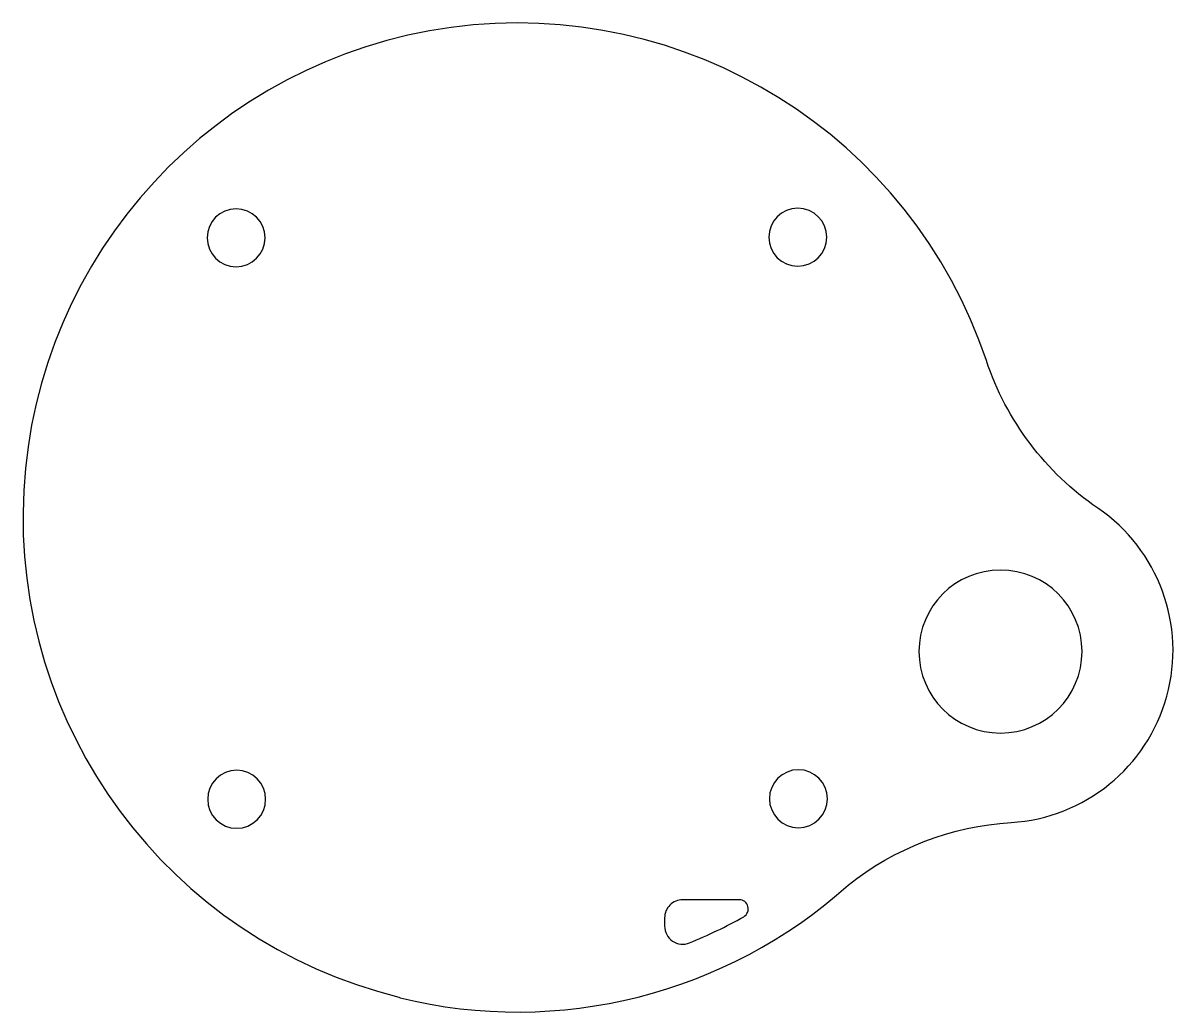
# Model space of a CAD drawing. Header units: millimetres. Extents: x -36.4 to 27.1, y -6.2 to 48.4.
import ezdxf

# ---------------------------------------------------------------- set-up
doc = ezdxf.new("R2010")
doc.units = ezdxf.units.MM

msp = doc.modelspace()

# ---------------------------------------------------------------- linework, layer by layer
at = {"layer": 'INTERIOR_PROFILES'}
msp.add_lwpolyline([(-1, -1.001), (-1, -1.452, 0.531539), (0.375, -2.379, 0.032878), (3.366, -0.935, 0.770575), (3.12, 0), (0, 0, 0.414365)], format="xyb", close=True, dxfattribs=at)
at = {"layer": 'INTERIOR_PROFILES', "extrusion": (0, 0, -1)}
for centre, radius in [((24.648, 36.546), 1.6), ((-6.352, 36.578), 1.6), ((-17.539, 13.702), 4.5), ((24.616, 5.546), 1.6), ((-6.384, 5.578), 1.6)]:
    msp.add_circle(centre, radius, dxfattribs=at)
at = {"layer": 'OUTER_PROFILES'}
msp.add_lwpolyline([(22.91, 21.619, -0.16372), (16.759, 29.761, 1.6917), (-15.667, -5.374, 0.023215), (-15.587, -5.42, 0.247791), (9.123, 0.802, -0.154298), (18.125, 4.265, 0.714367)], format="xyb", close=True, dxfattribs=at)

doc.saveas('drawing.dxf')
